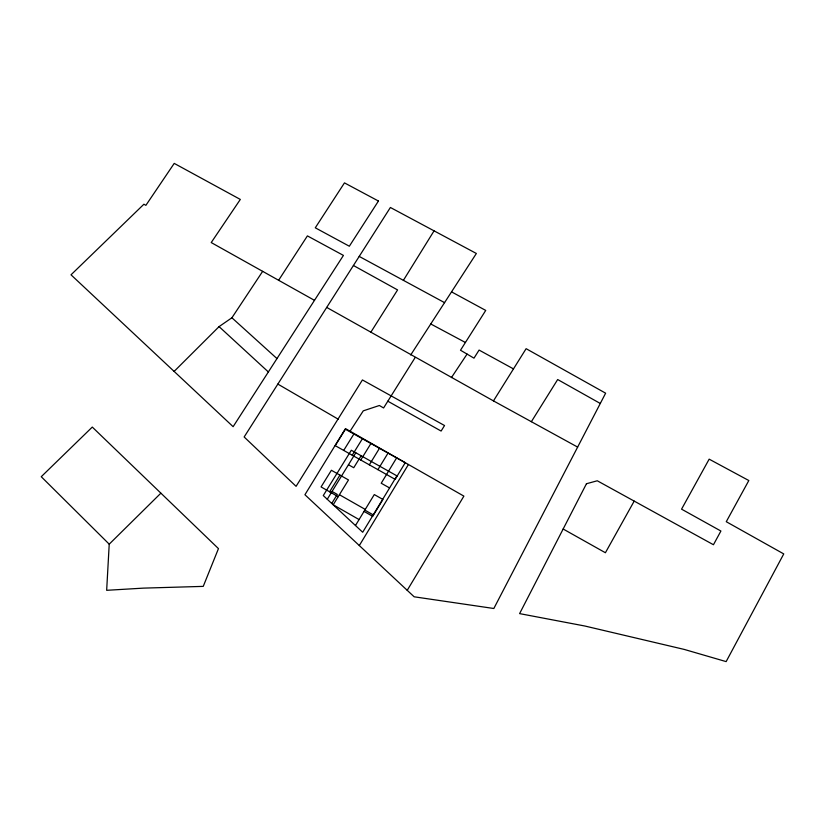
<?xml version="1.0" encoding="UTF-8"?>
<svg xmlns="http://www.w3.org/2000/svg" width="825" height="825" viewBox="0 0 825 825"><rect width="100%" height="100%" fill="white"/><g stroke="black" fill="none" stroke-linecap="round" stroke-linejoin="round"><path stroke-width="1.24" d="M109.22 544.17L106.662 590.308L143.509 588.122L203.249 586.379L218.46 548.615L92.287 427.072L41.25 476.706L109.22 544.17L160.834 493.216M407.22 590.329L463.887 496.124L345.469 428.588L304.93 494.742L414.15 596.795L493.835 608.499L605.632 393.185L526.123 348.686L493.463 400.898L326.71 307.416M634.198 501.095L605.406 552.74L563.155 529.011M359.308 545.552L408.437 464.496M355.462 525.515L374.292 494.567L382.934 499.455L372.694 516.337L364.042 511.407M396.629 457.896L381.222 483.233L389.575 487.946M377.912 469.662L388.039 453.09M327.257 499.259L355.812 452.77M369.332 464.836L379.469 448.295M410.695 354.977L476.365 253.481L390.39 207.477L244.148 436.972L296.082 486.338L362.423 379.943L444.541 425.535L441.107 431.052L387.812 401.198M331.743 503.436L337.291 494.423L332.062 491.442M361.123 455.751L353.739 467.723L348.459 464.743M360.762 460.02L370.92 443.52M403.394 280.345L434.063 230.845M329.618 491.803L339.931 475.107M352.223 455.214L362.392 438.745M343.705 450.419L353.894 433.991M531.362 421.699L557.679 379.531L600.28 403.466M415.171 357.514L383.584 407.963L379.376 405.498L363.268 410.85L350.068 431.207M370.755 332.362L397.578 289.926L353.43 265.495M451.533 291.864L485.729 310.417L460.505 350.233L473.983 358.163L479.088 350.078L513.48 368.899M278.613 280.283L307.405 235.888L343.427 255.41L233.124 426.68L71.012 274.818L143.911 204.218L145.881 205.343L174.219 163.391L240.322 199.433L211.221 242.56L314.48 300.341M174.127 371.415L219.068 326.618L231.907 317.78L262.649 271.353M451.419 377.603L467.063 354.09M430.763 323.967L465.403 342.488M359.215 256.41L444.562 302.641M493.463 400.898L577.634 447.098M339.405 494.711L365.248 509.417M364.856 510.108L373.23 514.882M338.188 496.681L321.069 486.925L331.392 470.271L348.49 479.954L333.197 504.787L359.071 519.564M277.85 384.089L338.24 419.203M231.907 317.78L276.973 358.586M219.068 326.618L268.362 371.951M586.451 483.739L519.606 613.614L584.822 626.01L684.193 649.409L726.144 661.609L783.75 553.915L726.268 521.709L748.822 480.532L709.16 459.154L681.563 509.159L720.906 531.032L713.45 544.737L597.279 480.779L586.451 483.739M396.918 475.86L362.691 532.249L323.276 495.557L351.316 450.244L396.918 475.86M405.24 462.712L395.144 479.346L335.208 445.644L345.407 429.248L405.24 462.712M378.438 201.032L349.336 246.232L315.284 227.803L344.468 182.882L378.438 201.032"/></g></svg>
